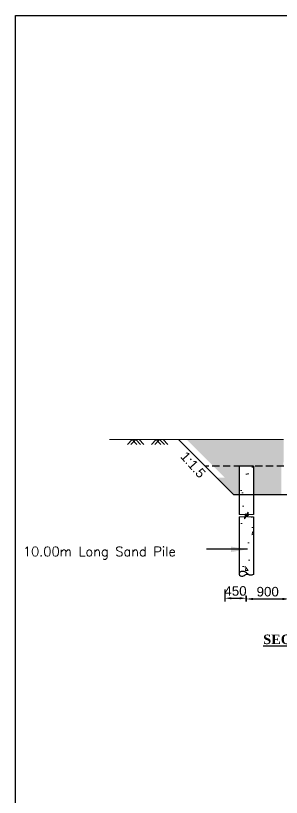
# Model space of a CAD drawing. Extents: x -426260 to 2055400, y -4304674 to -305611.
# Drawn here: x 1008656 to 1014226, y -1917450 to -1901055 of the extents above; entities that cross this region are included whole.
import ezdxf

# ---------------------------------------------------------------- set-up
doc = ezdxf.new("R2010")
doc.units = 0
doc.header["$LTSCALE"] = 300
doc.header["$MEASUREMENT"] = 0
doc.header["$PDMODE"] = 3
doc.linetypes.add('DASHED', pattern=[0.75, 0.5, -0.25])
doc.layers.get('DEFPOINTS').update_dxf_attribs({"linetype": 'CONTINUOUS'})
doc.layers.add('Dim', color=7, linetype='CONTINUOUS', lineweight=9)
doc.layers.add('HATCH', color=252, linetype='CONTINUOUS', lineweight=5)
for name, color, linetype in [('LINE', 7, 'CONTINUOUS'), ('P1', 7, 'CONTINUOUS'), ('TEXT', 10, 'CONTINUOUS'), ('TXT', 7, 'CONTINUOUS')]:
    doc.layers.add(name, color=color, linetype=linetype)
doc.styles.add('Arial', font='arial.ttf')
doc.dimstyles.new('3', dxfattribs={"dimtxt": 225, "dimasz": 350, "dimexe": 100, "dimexo": 25, "dimgap": 9, "dimtad": 0, "dimdec": 0, "dimzin": 0, "dimdsep": 46, "dimtxsty": 'Standard', "dimcen": 0, "dimclrd": 5, "dimclre": 6, "dimclrt": 256, "dimadec": 0, "dimazin": 0, "dimtfac": 1, "dimtdec": 0, "dimtofl": 0, "dimtmove": 2, "dimatfit": 3, "dimfxl": 1, "dimtolj": 1, "dimtzin": 0, "dimarcsym": 0})
doc.dimstyles.new('dim_70', dxfattribs={"dimtxt": 140, "dimasz": 140, "dimexe": 70, "dimexo": 40, "dimgap": 50, "dimtad": 1, "dimdec": 0, "dimzin": 0, "dimdsep": 46, "dimtxsty": 'Arial', "dimcen": 0.09, "dimclrd": 5, "dimclre": 5, "dimclrt": 7, "dimadec": 0, "dimazin": 0, "dimtfac": 1, "dimtdec": 0, "dimtmove": 0, "dimatfit": 3, "dimfxl": 1, "dimtolj": 1, "dimtzin": 0, "dimarcsym": 0})

# ---------------------------------------------------------------- blocks, each defined once
blk = doc.blocks.new('*D112')
at = {"layer": 'DEFPOINTS', "color": 0, "ltscale": 50, "transparency": 16777216}
for p in [(1013039, -1913052), (1013490, -1913189), (1013490, -1913274)]:
    blk.add_point(p, dxfattribs=at)
at = {"layer": 'HATCH', "color": 5, "lineweight": -2, "ltscale": 50, "transparency": 16777216}
for p, q in [((1013039, -1913092), (1013039, -1913344)), ((1013179, -1913274), (1013350, -1913274)), ((1013490, -1913229), (1013490, -1913344))]:
    blk.add_line(p, q, dxfattribs=at)
at = {"layer": 'HATCH', "color": 5, "ltscale": 50, "transparency": 16777216}
for points in [[(1013179, -1913251), (1013179, -1913297), (1013039, -1913274)], [(1013350, -1913251), (1013350, -1913297), (1013490, -1913274)]]:
    blk.add_solid(points, dxfattribs=at)
at = {"layer": 'HATCH', "color": 7, "ltscale": 50, "transparency": 16777216, "insert": (1013265, -1913122), "char_height": 200, "attachment_point": 5, "style": 'Arial'}
blk.add_mtext('\\A1;450', dxfattribs=at)
blk = doc.blocks.new('RT')
at = {"layer": 'Dim', "ltscale": 50}
h = blk.add_hatch(dxfattribs=at)
h.set_pattern_fill('AR-CONC', color=8, scale=100, style=0)
h.set_pattern_definition([(50, (-3013919.5, 641592.65), (717.26018, -62.75213), [75, -825]), (355, (-3013919.5, 641592.65), (-138.75133, 752.19213), [60, -660]), (100.4514, (-3013859.75, 641587.4), (578.50938, 689.43954), [63.74019, -701.14211]), (46.1842, (-3013919.5, 641792.65), (1067.24105, -165.51901), [112.5, -1237.5]), (96.6356, (-3013830.6, 641778.9), (934.6627, 974.11787), [95.6103, -1051.713]), (351.1842, (-3013919.5, 641792.7), (934.66195, 974.1186), [90, -990]), (21, (-3013819.5, 641742.65), (596.90705, -402.61889), [75, -825]), (326, (-3013819.5, 641742.65), (243.31533, 725.15005), [60, -660]), (71.4514, (-3013769.8, 641709.1), (840.22263, 322.5305), [63.74019, -701.14211]), (37.5, (-3013919.52, 641592.65), (12.159855, 332.893854), [0, -652, 0, -670, 0, -662.5]), (7.5, (-3013919.52, 641592.65), (263.069537, 394.41171), [0, -382, 0, -637, 0, -252.5]), (327.5, (-3014142.52, 641592.65), (533.822436, -22.554872), [0, -250, 0, -780, 0, -1035]), (317.5, (-3014242.52, 641592.65), (583.18617, 100.10498), [0, -325, 0, -518, 0, -735])])
h.paths.add_polyline_path([(150, -2269), (138, -2291), (119, -2305), (97, -2311), (74, -2310), (52, -2302), (33, -2290), (15, -2276), (-6, -2267), (-29, -2266), (-52, -2273), (-64, -2281), (-86, -2289), (-109, -2290), (-130, -2283), (-150, -2271), (-150, 0), (150, 0)])
for points in [[(-150, -1014), (-44, -1014), (-44, -966), (22, -1055), (22, -1014), (150, -1014)], [(-150, -1063), (-29, -1063), (-29, -1015), (38, -1103), (38, -1063), (150, -1063)]]:
    blk.add_lwpolyline(points, dxfattribs=at)
at = {"layer": 'P1', "ltscale": 50}
for points in [[(-150, 0), (-150, -1014)], [(-150, 0), (150, 0)], [(150, 0), (150, -1014)], [(-150, -1063), (-150, -2271)], [(150, -1063), (150, -2253)]]:
    blk.add_lwpolyline(points, dxfattribs=at)
blk.add_spline([(-150, -2271), (-115, -2289), (-72, -2284), (-23, -2252), (15, -2223), (67, -2207), (106, -2210), (132, -2224), (144, -2239), (150, -2253), (150, -2266), (123, -2303), (73, -2309), (38, -2293), (10, -2273), (-18, -2265), (-51, -2273)], degree=3, dxfattribs=at)
blk = doc.blocks.new('PILE.5')
at = {"layer": 'HATCH', "color": 5}
blk.add_blockref('RT', (0, 0), dxfattribs=at)
blk = doc.blocks.new('*D215')
at = {"layer": 'DEFPOINTS', "color": 0, "ltscale": 50, "transparency": 16777216}
for p in [(1014390, -1913289), (1013490, -1913384), (1014390, -1913384)]:
    blk.add_point(p, dxfattribs=at)
at = {"layer": 'HATCH', "color": 5, "lineweight": -2, "ltscale": 50, "transparency": 16777216}
for p, q in [((1013490, -1913344), (1013490, -1913219)), ((1013630, -1913289), (1014250, -1913289)), ((1014390, -1913344), (1014390, -1913219))]:
    blk.add_line(p, q, dxfattribs=at)
at = {"layer": 'HATCH', "color": 5, "ltscale": 50, "transparency": 16777216}
for points in [[(1013630, -1913266), (1013630, -1913313), (1013490, -1913289)], [(1014250, -1913266), (1014250, -1913313), (1014390, -1913289)]]:
    blk.add_solid(points, dxfattribs=at)
at = {"layer": 'HATCH', "color": 7, "ltscale": 50, "transparency": 16777216, "insert": (1013940, -1913137), "char_height": 200, "attachment_point": 5, "style": 'Arial'}
blk.add_mtext('\\A1;900', dxfattribs=at)

msp = doc.modelspace()

# ---------------------------------------------------------------- hatches: boundary and pattern name
at = {"layer": 'LINE', "lineweight": 9, "ltscale": 50}
h = msp.add_hatch(dxfattribs=at)
h.set_pattern_fill('AR-SAND', color=0, scale=80, style=0)
h.set_pattern_definition([(37.5, (-16845.33, -437238.19), (-5.039469, 154.1459015), [0, -121.6, 0, -136, 0, -130]), (7.5, (-16845.33, -437238.19), (141.582136, 225.771685), [0, -65.6, 0, -109.6, 0, -42]), (327.5, (-16943.73, -437238.19), (249.131349, 0.452724), [0, -40, 0, -144, 0, -188]), (317.5, (-16943.73, -437238.19), (240.490128, 70.214045), [0, -20, 0, -94.4, 0, -108])])
h.paths.add_polyline_path([(1014274.1, -1909946.3), (1012239.7, -1909946.3), (1012796.4, -1910503.1), (1014270.6, -1910503.1)])
h.paths.add_polyline_path([(1020120.3, -1910358), (1020181.1, -1910358), (1020181.1, -1909946.3), (1019277.7, -1909946.3), (1019277.7, -1910237.2), (1019127.7, -1910237.2), (1015670.5, -1910237.2), (1015432.1, -1910503.1), (1020181.1, -1910503.1)])
h.paths.add_polyline_path([(1013339.7, -1910503.1), (1012796.4, -1910503.1), (1013039.7, -1910746.3), (1013339.7, -1910746.3)])
h.paths.add_polyline_path([(1019532, -1910163.8), (1019532, -1909932), (1019714, -1909932), (1019714, -1910163.8)], flags=9)
h.paths.add_polyline_path([(1015605.2, -1910585.6), (1015802, -1910368.2), (1015668, -1910246.9), (1015471.2, -1910464.3)], flags=9)
h.paths.add_polyline_path([(1020456.8, -1910503.1), (1021013.5, -1909946.3), (1020181.1, -1909946.3), (1020181.1, -1910358), (1020241.9, -1910358), (1020181.1, -1910503.1)])
h = msp.add_hatch(dxfattribs=at)
h.set_pattern_fill('AR-SAND', color=0, scale=80, style=0)
h.set_pattern_definition([(37.5, (-18848.5, -432611.6), (-5.039469, 154.1459015), [0, -121.6, 0, -136, 0, -130]), (7.5, (-18848.5, -432611.6), (141.582136, 225.771685), [0, -65.6, 0, -109.6, 0, -42]), (327.5, (-18946.9, -432611.6), (249.131349, 0.452724), [0, -40, 0, -144, 0, -188]), (317.5, (-18946.9, -432611.6), (240.490128, 70.214045), [0, -20, 0, -94.4, 0, -108])])
h.paths.add_polyline_path([(1020350.5, -1910746.3), (1019911.1, -1910746.3), (1019911.1, -1911103.1), (1019993.7, -1911103.1)])
h.paths.add_polyline_path([(1019611.1, -1910746.3), (1019011.1, -1910746.3), (1019011.1, -1911103.1), (1019611.1, -1911103.1)])
h.paths.add_polyline_path([(1018711.1, -1910746.3), (1018128.7, -1910746.3), (1018128.7, -1911103.1), (1018711.1, -1911103.1)])
h.paths.add_polyline_path([(1017828.7, -1910746.3), (1017239.7, -1910746.3), (1017211.1, -1910746.3), (1017211.1, -1911103.1), (1017828.7, -1911103.1)])
h.paths.add_polyline_path([(1016911.1, -1910746.3), (1016344.5, -1910746.3), (1016344.5, -1911103.1), (1016911.1, -1911103.1)])
h.paths.add_polyline_path([(1016044.5, -1910746.3), (1015411.1, -1910746.3), (1015411.1, -1911103.1), (1016044.5, -1911103.1)])
h.paths.add_polyline_path([(1015111.1, -1910746.3), (1014880.4, -1910746.3), (1014880.4, -1910811.2), (1014827.2, -1910811.2), (1014827.2, -1910838.1), (1014799.2, -1910782.7), (1014799.2, -1910811.2), (1014760.4, -1910811.2), (1014760.4, -1910746.3), (1014528.7, -1910746.3), (1014528.7, -1911103.1), (1015111.1, -1911103.1)])
h.paths.add_polyline_path([(1014228.7, -1910746.3), (1013639.7, -1910746.3), (1013639.7, -1911103.1), (1014228.7, -1911103.1)])
h.paths.add_polyline_path([(1013339.7, -1910746.3), (1012871.6, -1910746.3), (1013228.4, -1911103.1), (1013339.7, -1911103.1)])
h.paths.add_polyline_path([(1014228.7, -1910746.3), (1014228.7, -1910503.1), (1013639.7, -1910503.1), (1013639.7, -1910746.3)])
h.paths.add_polyline_path([(1016044.5, -1910746.3), (1016044.5, -1910503.1), (1015432.1, -1910503.1), (1015411.1, -1910526.5), (1015411.1, -1910746.3)])
h.paths.add_polyline_path([(1016911.1, -1910746.3), (1016911.1, -1910503.1), (1016344.5, -1910503.1), (1016344.5, -1910746.3)])
h.paths.add_polyline_path([(1017828.7, -1910746.3), (1017828.7, -1910503.1), (1017211.1, -1910503.1), (1017211.1, -1910746.3), (1017239.7, -1910746.3)])
h.paths.add_polyline_path([(1018711.1, -1910746.3), (1018711.1, -1910503.1), (1018128.7, -1910503.1), (1018128.7, -1910746.3)])
h.paths.add_polyline_path([(1019611.1, -1910746.3), (1019611.1, -1910503.1), (1019011.1, -1910503.1), (1019011.1, -1910746.3)])
h.paths.add_polyline_path([(1020213.5, -1910746.3), (1020456.8, -1910503.1), (1019911.1, -1910503.1), (1019911.1, -1910746.3)])
h.paths.add_polyline_path([(1015605.2, -1910585.6), (1015802, -1910368.2), (1015668, -1910246.9), (1015471.2, -1910464.3)], flags=9)

# ---------------------------------------------------------------- linework, layer by layer
at = {"layer": 'HATCH', "color": 8, "lineweight": 15}
for points in [[(1011098.6, -1909946.3), (1010998.7, -1910046.2)], [(1011172.1, -1909946.3), (1011072.2, -1910046.2)], [(1011098.6, -1909946.3), (1011198.4, -1910046.2)], [(1011172.1, -1909946.3), (1011272, -1910046.2)], [(1011245.6, -1909946.3), (1011345.5, -1910046.2)], [(1011601.5, -1909946.3), (1011501.6, -1910046.2)], [(1011675, -1909946.3), (1011575.1, -1910046.2)], [(1011601.5, -1909946.3), (1011701.3, -1910046.2)], [(1011675, -1909946.3), (1011774.8, -1910046.2)], [(1011748.5, -1909946.3), (1011848.4, -1910046.2)]]:
    msp.add_lwpolyline(points, dxfattribs=at)
at = {"layer": 'LINE', "color": 0, "lineweight": 9, "ltscale": 50}
msp.add_line((1014274.1, -1909946.3), (1010622.3, -1909946.3), dxfattribs=at)
at = {"layer": 'LINE', "linetype": 'DASHED'}
msp.add_line((1024178.1, -1910503.1), (1012628.4, -1910503.1), dxfattribs=at)
at = {"layer": 'LINE'}
msp.add_line((1019993.7, -1911103.1), (1013228.4, -1911103.1), dxfattribs=at)
msp.add_lwpolyline([(1066456.6, -1941928.1), (1008655.8, -1941928.1), (1008655.8, -1901054.6), (1066456.6, -1901054.6)], close=True, dxfattribs=at)
msp.add_lwpolyline([(1012071.6, -1909946.3), (1013228.4, -1911103.1)], dxfattribs=at)

# ---------------------------------------------------------------- block references
at = {"layer": 'HATCH', "color": 5, "xscale": -1}
msp.add_blockref('PILE.5', (1013489.7, -1910503.1), dxfattribs=at)

# ---------------------------------------------------------------- texts
at = {"layer": 'TEXT', "ltscale": 500, "style": 'Arial'}
msp.add_text('1:1.5', height=200, rotation=311.85987, dxfattribs=at).set_placement((1012094.5, -1910309.4))
at = {"layer": 'TEXT', "color": 7, "insert": (1008807.8, -1912326.6), "char_height": 200, "width": 4263.335, "attachment_point": 4, "style": 'Arial'}
msp.add_mtext('{\\Fromant|c0;\\C256;10.00m Long Sand Pile}', dxfattribs=at)
at = {"layer": 'TXT', "color": 6, "ltscale": 50, "insert": (1017373.7, -1913601.8), "char_height": 260, "width": 10184.473, "attachment_point": 2}
msp.add_mtext('{\\fTimes New Roman|b1|i0|c0|p18;\\L(SECTION R1-R1)\\P\\H0.7692x;SECTION OF COUNTRY SIDE RETAINING WALL\\fArial|b0|i0|c0|p34;\\l\\C0; }', dxfattribs=at)

# ---------------------------------------------------------------- dimensions: what is measured, and where the dimension line sits
at = {"layer": 'HATCH', "color": 5, "ltscale": 50}
dim = msp.add_linear_dim(base=(1013489.7, -1913274.1), p1=(1013039.4, -1913052), p2=(1013489.7, -1913188.9), dimstyle='dim_70', override={"dimtxt": 200}, dxfattribs=at)
dim.commit()
dim.dimension.update_dxf_attribs({"geometry": '*D112', "text_midpoint": (1013264.5, -1913274.1), "dimtype": 160})
dim = msp.add_linear_dim(base=(1014389.7, -1913289.3), p1=(1013489.7, -1913384.4), p2=(1014389.7, -1913384.4), dimstyle='dim_70', override={"dimtxt": 200}, dxfattribs=at)
dim.commit()
dim.dimension.update_dxf_attribs({"geometry": '*D215', "text_midpoint": (1013939.7, -1913137.2)})

# ---------------------------------------------------------------- leaders
at = {"layer": 'LINE'}
msp.add_leader([(1013518.8, -1912247), (1012654.8, -1912247)], dimstyle='3', override={"dimgap": 9, "dimtad": 0, "dimfxl": 700}, dxfattribs=at)

doc.saveas('drawing.dxf')
